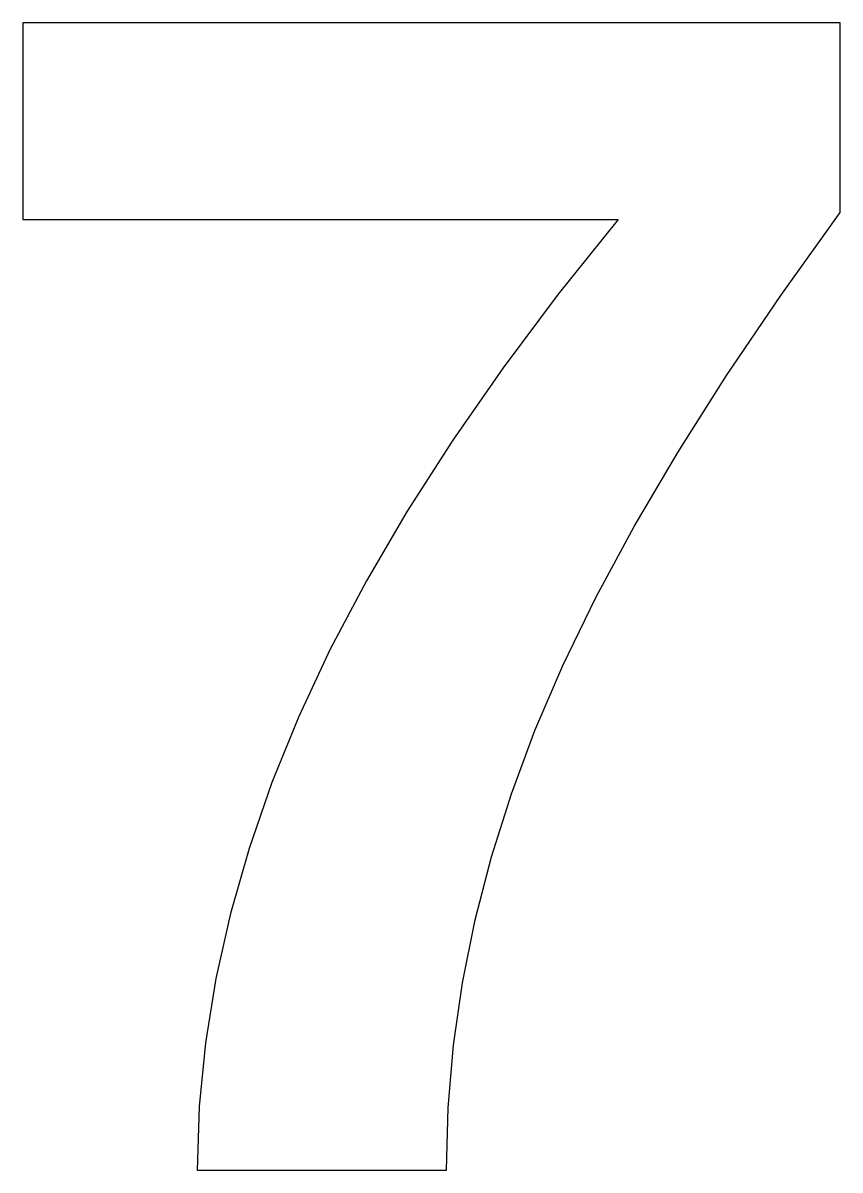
# Model space of a CAD drawing. Header units: metres. Extents: x -6 to 6.3, y -22 to -4.6.
import ezdxf

# ---------------------------------------------------------------- set-up
doc = ezdxf.new("R2010")
doc.units = ezdxf.units.M

msp = doc.modelspace()

# ---------------------------------------------------------------- linework, layer by layer
for p, q in [((6.3373, -4.60025), (-6.04462, -4.60025)), ((-6.04462, -4.60025), (-6.04462, -7.57658)), ((6.3373, -7.47342), (6.3373, -4.60025)), ((5.43829, -8.73163), (6.3373, -7.47342)), ((-6.04462, -7.57658), (2.97449, -7.57658)), ((2.97449, -7.57658), (2.06798, -8.71156)), ((2.06798, -8.71156), (1.23325, -9.82681)), ((4.61868, -9.94408), (5.43829, -8.73163)), ((1.23325, -9.82681), (0.470306, -10.9224)), ((3.87849, -11.1108), (4.61868, -9.94408)), ((0.470306, -10.9224), (-0.220856, -11.9982)), ((3.2177, -12.2317), (3.87849, -11.1108)), ((-0.220856, -11.9982), (-0.84024, -13.0543)), ((2.63631, -13.3069), (3.2177, -12.2317)), ((-0.84024, -13.0543), (-1.38783, -14.0907)), ((2.13432, -14.3363), (2.63631, -13.3069)), ((-1.38783, -14.0907), (-1.86366, -15.1074)), ((1.71175, -15.32), (2.13432, -14.3363)), ((-1.86366, -15.1074), (-2.27211, -16.1107)), ((1.35626, -16.2795), (1.71175, -15.32)), ((-2.27211, -16.1107), (-2.61774, -17.1069)), ((1.05548, -17.2364), (1.35626, -16.2795)), ((-2.61774, -17.1069), (-2.90051, -18.096)), ((0.809372, -18.1906), (1.05548, -17.2364)), ((-2.90051, -18.096), (-3.12045, -19.0779)), ((0.617966, -19.1422), (0.809372, -18.1906)), ((-3.12045, -19.0779), (-3.27756, -20.0528)), ((0.481247, -20.0912), (0.617966, -19.1422)), ((-3.27756, -20.0528), (-3.37181, -21.0206)), ((0.399216, -21.0375), (0.481247, -20.0912)), ((-3.37181, -21.0206), (-3.40323, -21.9812)), ((0.371872, -21.9812), (0.399216, -21.0375)), ((-3.40323, -21.9812), (0.371872, -21.9812))]:
    msp.add_line(p, q)

doc.saveas('drawing.dxf')
